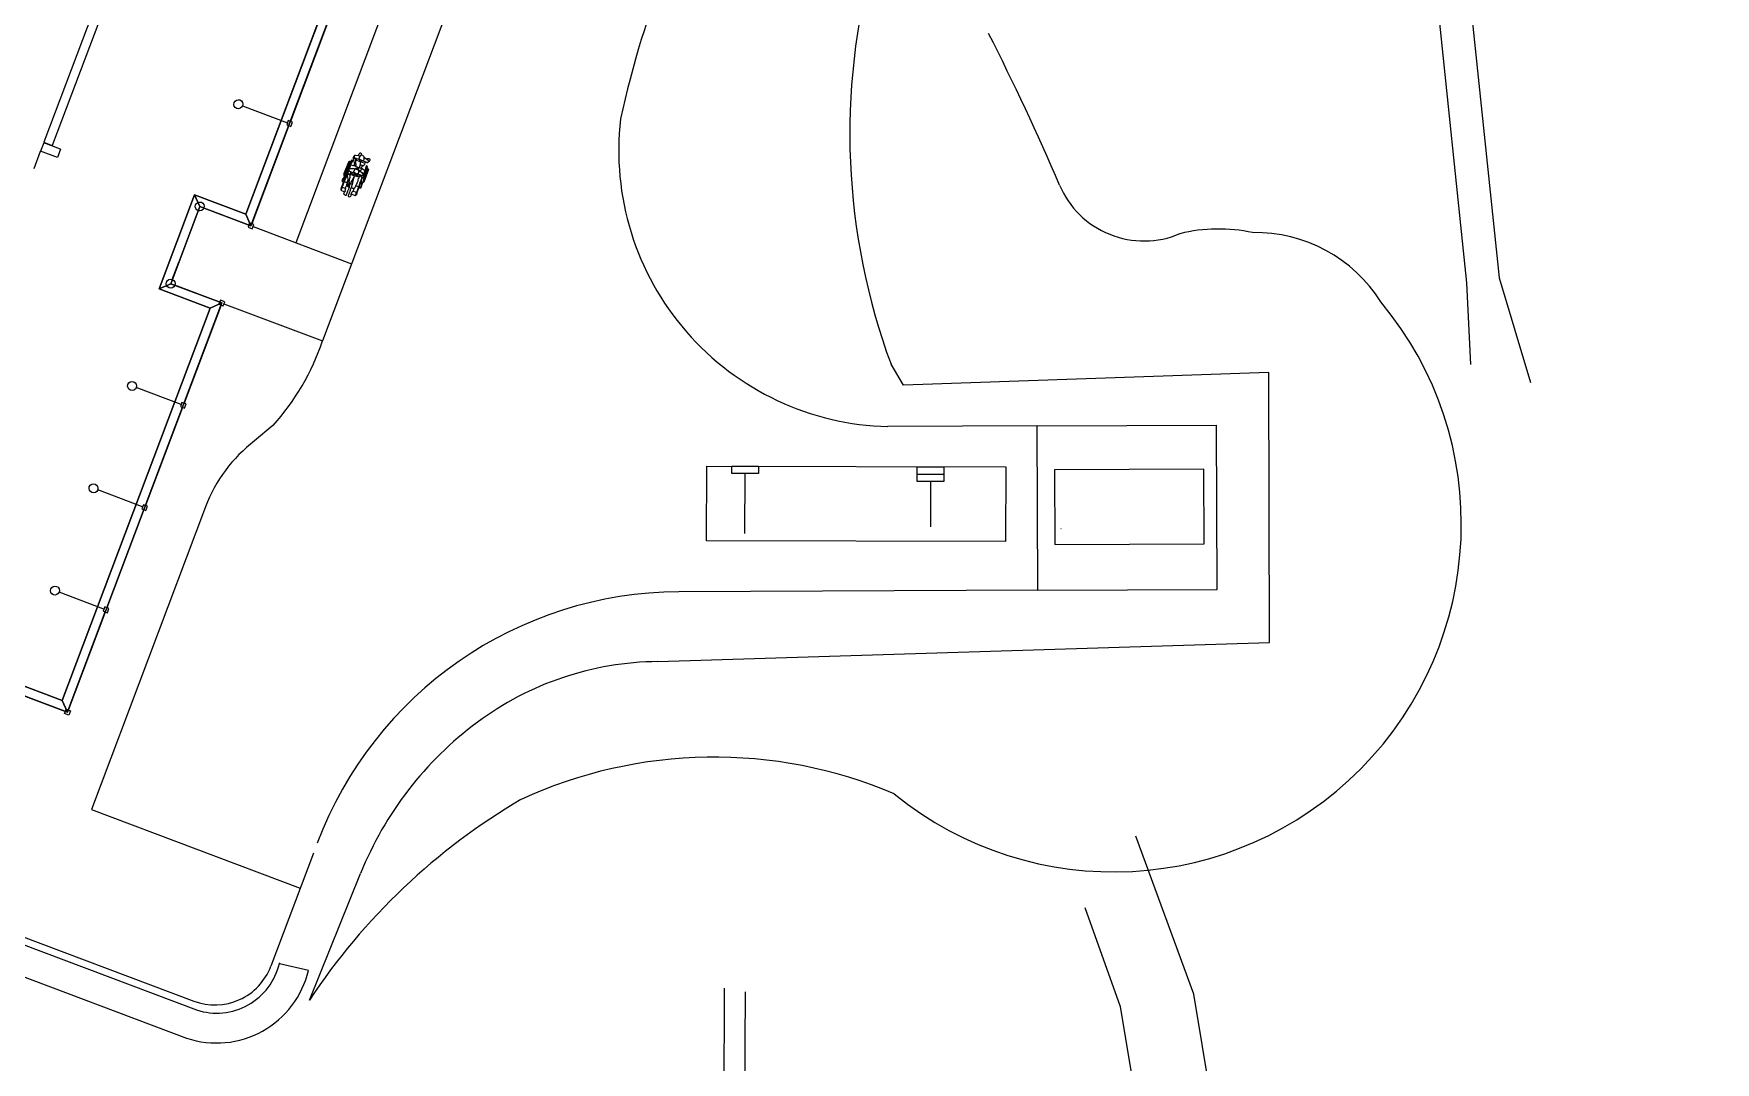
# Model space of a CAD drawing. Header units: millimetres. Extents: x 521005098 to 522149999836, y 174611071 to 175300000107.
# Drawn here: x 521927507739 to 521983797136, y 174911895531 to 174946331742 of the extents above; entities that cross this region are included whole.
import ezdxf

# ---------------------------------------------------------------- set-up
doc = ezdxf.new("R2010")
doc.units = ezdxf.units.MM
doc.header["$LTSCALE"] = 200
doc.header["$PDSIZE"] = 200
for name, color, linetype in [('0-35TEXT', 3, 'Continuous'), ('siteplan$0$0-35TEXT', 3, 'Continuous'), ('siteplan$0$siteplan$0$25', 1, 'Continuous'), ('siteplan$0$siteplan$0$27', 1, 'Continuous'), ('siteplan$0$siteplan$0$29', 1, 'Continuous'), ('siteplan$0$siteplan$0$31', 1, 'Continuous'), ('siteplan$0$siteplan$0$34', 1, 'Continuous'), ('siteplan$0$siteplan$0$46', 1, 'Continuous'), ('siteplan$0$siteplan$0$48', 1, 'Continuous'), ('siteplan$0$siteplan$0$49', 1, 'Continuous'), ('siteplan$0$siteplan$0$51', 1, 'Continuous'), ('siteplan$0$siteplan$0$57', 1, 'Continuous'), ('siteplan$0$siteplan$0$8', 1, 'Continuous')]:
    doc.layers.add(name, color=color, linetype=linetype)
doc.layers.get('siteplan$0$0-35TEXT').off()

# ---------------------------------------------------------------- blocks, each defined once
blk = doc.blocks.new('siteplan$0$siteplan')
at = {"layer": 'siteplan$0$siteplan$0$25', "color": 8}
for p, q in [((21432.899, 74856.074), (21427.852, 74842.694)), ((21433.18, 74855.968), (21428.133, 74842.588)), ((21427.845, 74842.676), (21427.739, 74842.395)), ((21428.301, 74842.183), (21427.739, 74842.395)), ((21428.407, 74842.464), (21427.845, 74842.676)), ((21427.852, 74842.694), (21428.133, 74842.588)), ((21428.407, 74842.464), (21428.301, 74842.183))]:
    blk.add_line(p, q, dxfattribs=at)
at = {"layer": 'siteplan$0$siteplan$0$27', "color": 8}
for p, q in [((21435.519, 74833.214), (21434.903, 74832.699)), ((21461.096, 74833.201), (21456.103, 74833.179)), ((21461.096, 74833.201), (21467.096, 74833.228)), ((21461.12, 74827.701), (21461.096, 74833.201)), ((21467.12, 74827.728), (21467.096, 74833.228)), ((21450.034, 74829.354), (21450.042, 74831.854)), ((21450.042, 74831.854), (21460.046, 74831.826)), ((21450.876, 74831.605), (21450.877, 74831.852)), ((21450.877, 74831.852), (21451.765, 74831.849)), ((21451.765, 74831.849), (21451.765, 74831.603)), ((21457.085, 74831.588), (21457.086, 74831.835)), ((21457.086, 74831.835), (21457.975, 74831.832)), ((21457.975, 74831.832), (21457.974, 74831.585)), ((21460.046, 74831.826), (21460.039, 74829.326)), ((21466.679, 74831.753), (21461.679, 74831.731)), ((21461.679, 74831.731), (21461.69, 74829.231)), ((21466.69, 74829.253), (21466.679, 74831.753)), ((21451.765, 74831.603), (21450.876, 74831.605)), ((21451.315, 74829.602), (21451.32, 74831.599)), ((21457.085, 74831.588), (21457.974, 74831.585)), ((21457.085, 74831.341), (21457.085, 74831.588)), ((21457.973, 74831.338), (21457.085, 74831.341)), ((21457.529, 74831.34), (21457.525, 74829.827)), ((21457.974, 74831.585), (21457.973, 74831.338)), ((21433.265, 74830.495), (21429.444, 74820.365)), ((21461.895, 74829.758), (21461.893, 74829.758)), ((21460.039, 74829.326), (21450.034, 74829.354)), ((21461.69, 74829.231), (21466.69, 74829.253)), ((21461.12, 74827.701), (21449.106, 74827.647)), ((21461.12, 74827.701), (21467.12, 74827.728)), ((21429.444, 74820.365), (21436.432, 74817.729)), ((21436.872, 74818.894), (21435.445, 74815.111)), ((21424.988, 74816.918), (21432.868, 74813.946))]:
    blk.add_line(p, q, dxfattribs=at)
for centre, radius, start, end in [((21478.768, 74836.648), 32.344, 158.0747, 167.816), ((21456.326, 74842.41), 9.234, 173.3818, 268.6192), ((21429.576, 74838.59), 8.015, 317.8681, 341.4898), ((21437.943, 74828.73), 5, 127.449, 159.3328), ((21449.164, 74814.648), 13, 90.2557, 159.3328), ((21433.574, 74815.817), 2, 249.3328, 339.3328)]:
    blk.add_arc(centre, radius, start, end, dxfattribs=at)
at = {"layer": 'siteplan$0$siteplan$0$29', "color": 8}
for p, q in [((21436.03, 74843.42), (21435.977, 74843.28)), ((21435.977, 74843.28), (21436.117, 74843.227)), ((21436.17, 74843.367), (21436.03, 74843.42)), ((21436.117, 74843.227), (21436.17, 74843.367)), ((21434.738, 74839.996), (21434.685, 74839.855)), ((21434.685, 74839.855), (21434.825, 74839.802)), ((21434.878, 74839.943), (21434.738, 74839.996)), ((21434.825, 74839.802), (21434.878, 74839.943)), ((21433.763, 74837.412), (21433.71, 74837.272)), ((21433.904, 74837.359), (21433.763, 74837.412)), ((21433.851, 74837.219), (21433.904, 74837.359)), ((21433.71, 74837.272), (21433.851, 74837.219)), ((21432.472, 74833.989), (21432.419, 74833.848)), ((21432.612, 74833.936), (21432.472, 74833.989)), ((21432.419, 74833.848), (21432.559, 74833.795)), ((21432.559, 74833.795), (21432.612, 74833.936)), ((21431.18, 74830.564), (21431.127, 74830.424)), ((21431.32, 74830.511), (21431.18, 74830.564)), ((21431.127, 74830.424), (21431.267, 74830.371)), ((21431.267, 74830.371), (21431.32, 74830.511)), ((21429.888, 74827.14), (21429.835, 74826.999)), ((21429.835, 74826.999), (21429.976, 74826.946)), ((21430.029, 74827.087), (21429.888, 74827.14)), ((21429.976, 74826.946), (21430.029, 74827.087)), ((21428.544, 74823.575), (21428.596, 74823.715)), ((21428.684, 74823.522), (21428.544, 74823.575)), ((21428.596, 74823.715), (21428.737, 74823.662)), ((21428.737, 74823.662), (21428.684, 74823.522))]:
    blk.add_line(p, q, dxfattribs=at)
for centre, start, end in [((21434.361, 74843.97), 249.3328, 249.3322), ((21433.069, 74840.545), 249.3328, 249.3322), ((21432.095, 74837.962), 69.3328, 69.3322), ((21430.803, 74834.538), 69.3328, 69.3322), ((21429.512, 74831.113), 69.3328, 69.3322), ((21428.22, 74827.689), 69.3328, 69.3322)]:
    blk.add_arc(centre, 0.15, start, end, dxfattribs=at)
at = {"layer": 'siteplan$0$siteplan$0$31', "color": 8}
for p, q in [((21437.339, 74846.678), (21436.1, 74843.394)), ((21434.501, 74843.916), (21436.003, 74843.349)), ((21436.047, 74843.253), (21434.808, 74839.969)), ((21427.525, 74841.82), (21427.742, 74842.394)), ((21433.02, 74840.414), (21432.8, 74839.83)), ((21434.711, 74839.925), (21433.21, 74840.492)), ((21432.148, 74838.102), (21432.368, 74838.686)), ((21433.737, 74837.342), (21432.235, 74837.909)), ((21433.781, 74837.246), (21432.542, 74833.962)), ((21432.445, 74833.918), (21430.943, 74834.484)), ((21432.489, 74833.821), (21431.25, 74830.538)), ((21431.153, 74830.493), (21429.652, 74831.06)), ((21431.197, 74830.397), (21429.958, 74827.113)), ((21429.862, 74827.069), (21428.36, 74827.635)), ((21428.667, 74823.688), (21429.905, 74826.973)), ((21429.905, 74826.973), (21428.693, 74823.759)), ((21427.068, 74824.211), (21428.57, 74823.645))]:
    blk.add_line(p, q, dxfattribs=at)
at = {"layer": 'siteplan$0$siteplan$0$34', "color": 8}
for p, q in [((21438.042, 74842.034), (21437.882, 74841.611)), ((21438.061, 74842.027), (21437.901, 74841.603)), ((21438.085, 74842.049), (21437.905, 74841.571)), ((21438.108, 74842.04), (21437.929, 74841.563)), ((21438.12, 74841.994), (21438.039, 74841.778)), ((21438.134, 74841.989), (21438.053, 74841.773)), ((21438.144, 74842.086), (21438.116, 74842.011)), ((21438.125, 74841.991), (21438.13, 74841.99)), ((21438.177, 74842.073), (21438.149, 74841.998)), ((21438.164, 74842.094), (21438.168, 74842.092)), ((21438.203, 74842.173), (21438.237, 74842.238)), ((21438.224, 74842.16), (21438.221, 74842.163)), ((21438.238, 74842.15), (21438.224, 74842.16)), ((21438.246, 74842.146), (21438.238, 74842.15)), ((21438.277, 74841.997), (21438.239, 74842.005)), ((21438.254, 74842.143), (21438.246, 74842.146)), ((21438.261, 74842.143), (21438.254, 74842.143)), ((21438.258, 74842.173), (21438.381, 74842.127)), ((21438.292, 74842.151), (21438.276, 74842.142)), ((21438.277, 74842.258), (21438.443, 74842.244)), ((21438.291, 74842.142), (21438.309, 74842.095)), ((21438.309, 74842.095), (21438.425, 74842.052)), ((21438.403, 74841.844), (21438.319, 74841.876)), ((21438.42, 74842.211), (21438.387, 74842.138)), ((21438.46, 74842.105), (21438.387, 74842.138)), ((21438.398, 74842.133), (21438.414, 74842.074)), ((21438.414, 74842.074), (21438.441, 74842.062)), ((21438.434, 74842.056), (21438.424, 74842.051)), ((21438.468, 74842.05), (21438.441, 74842.062)), ((21438.451, 74842.05), (21438.456, 74842.039)), ((21438.571, 74841.996), (21438.456, 74842.04)), ((21438.46, 74842.105), (21438.533, 74842.073)), ((21438.522, 74842.078), (21438.468, 74842.05)), ((21438.661, 74842.021), (21438.521, 74842.074)), ((21438.566, 74842.146), (21438.533, 74842.073)), ((21438.67, 74841.828), (21438.555, 74841.523)), ((21438.635, 74842.03), (21438.571, 74841.996)), ((21438.572, 74841.937), (21438.585, 74841.953)), ((21438.578, 74842.19), (21438.702, 74842.098)), ((21438.585, 74841.953), (21438.59, 74841.961)), ((21438.59, 74841.961), (21438.608, 74842.006)), ((21438.641, 74841.899), (21438.612, 74841.824)), ((21438.673, 74841.886), (21438.645, 74841.811)), ((21438.673, 74842.137), (21438.659, 74842.134)), ((21438.664, 74841.906), (21438.66, 74841.908)), ((21438.701, 74842.139), (21438.673, 74842.137)), ((21438.727, 74842.14), (21438.701, 74842.139)), ((21438.747, 74842.06), (21438.702, 74842.026)), ((21438.741, 74842.138), (21438.727, 74842.14)), ((21438.758, 74842.129), (21438.741, 74842.138)), ((21438.749, 74842.062), (21438.766, 74842.088)), ((21438.768, 74842.116), (21438.758, 74842.129)), ((21438.766, 74842.088), (21438.769, 74842.102)), ((21438.769, 74842.102), (21438.768, 74842.116)), ((21437.815, 74841.184), (21437.932, 74841.494)), ((21437.829, 74841.178), (21437.946, 74841.488)), ((21437.829, 74841.397), (21437.861, 74841.482)), ((21437.829, 74841.397), (21437.887, 74841.376)), ((21437.845, 74841.44), (21437.903, 74841.418)), ((21437.888, 74841.525), (21437.854, 74841.436)), ((21437.861, 74841.482), (21437.87, 74841.478)), ((21437.911, 74841.516), (21437.877, 74841.427)), ((21437.919, 74841.46), (21437.893, 74841.469)), ((21437.907, 74841.384), (21437.993, 74841.352)), ((21438.028, 74841.777), (21437.924, 74841.502)), ((21437.95, 74841.486), (21437.927, 74841.495)), ((21438.061, 74841.764), (21437.957, 74841.489)), ((21437.995, 74841.81), (21438.018, 74841.801)), ((21438.019, 74841.641), (21438.053, 74841.784)), ((21438.083, 74841.609), (21438.019, 74841.641)), ((21438.066, 74841.394), (21438.026, 74841.397)), ((21438.058, 74841.771), (21438.034, 74841.78)), ((21438.08, 74841.733), (21438.203, 74841.687)), ((21438.117, 74841.687), (21438.083, 74841.609)), ((21438.109, 74841.629), (21438.092, 74841.597)), ((21438.099, 74841.818), (21438.264, 74841.805)), ((21438.104, 74841.724), (21438.131, 74841.655)), ((21438.117, 74841.687), (21438.109, 74841.629)), ((21438.109, 74841.629), (21438.25, 74841.575)), ((21438.176, 74841.283), (21438.121, 74841.303)), ((21438.131, 74841.656), (21438.246, 74841.612)), ((21438.242, 74841.771), (21438.209, 74841.699)), ((21438.282, 74841.666), (21438.209, 74841.699)), ((21438.22, 74841.693), (21438.236, 74841.634)), ((21438.236, 74841.634), (21438.263, 74841.623)), ((21438.256, 74841.617), (21438.246, 74841.612)), ((21438.391, 74841.522), (21438.25, 74841.575)), ((21438.29, 74841.611), (21438.263, 74841.623)), ((21438.273, 74841.611), (21438.278, 74841.6)), ((21438.393, 74841.557), (21438.277, 74841.6)), ((21438.282, 74841.666), (21438.355, 74841.633)), ((21438.371, 74841.76), (21438.287, 74841.791)), ((21438.344, 74841.639), (21438.29, 74841.611)), ((21438.311, 74840.997), (21438.428, 74841.307)), ((21438.326, 74841.317), (21438.366, 74841.405)), ((21438.482, 74841.581), (21438.342, 74841.634)), ((21438.388, 74841.706), (21438.355, 74841.633)), ((21438.366, 74841.405), (21438.374, 74841.437)), ((21438.374, 74841.437), (21438.384, 74841.488)), ((21438.391, 74841.522), (21438.384, 74841.488)), ((21438.424, 74841.571), (21438.391, 74841.522)), ((21438.459, 74841.59), (21438.392, 74841.557)), ((21438.4, 74841.75), (21438.524, 74841.658)), ((21438.488, 74841.496), (21438.42, 74841.315)), ((21438.423, 74841.308), (21438.446, 74841.299)), ((21438.438, 74841.577), (21438.492, 74841.512)), ((21438.477, 74841.366), (21438.453, 74841.302)), ((21438.496, 74841.296), (21438.462, 74841.207)), ((21438.47, 74841.32), (21438.502, 74841.304)), ((21438.471, 74841.321), (21438.479, 74841.353)), ((21438.479, 74841.353), (21438.486, 74841.411)), ((21438.486, 74841.411), (21438.492, 74841.466)), ((21438.491, 74841.51), (21438.493, 74841.511)), ((21438.492, 74841.466), (21438.491, 74841.51)), ((21438.492, 74841.512), (21438.56, 74841.499)), ((21438.534, 74841.389), (21438.502, 74841.304)), ((21438.53, 74841.593), (21438.554, 74841.584)), ((21438.556, 74841.474), (21438.534, 74841.389)), ((21438.616, 74841.807), (21438.535, 74841.591)), ((21438.697, 74841.787), (21438.537, 74841.364)), ((21438.693, 74841.82), (21438.541, 74841.414)), ((21438.56, 74841.499), (21438.541, 74841.615)), ((21438.63, 74841.802), (21438.549, 74841.586)), ((21438.556, 74841.577), (21438.551, 74841.563)), ((21438.716, 74841.78), (21438.556, 74841.356)), ((21438.56, 74841.499), (21438.556, 74841.474)), ((21438.603, 74841.581), (21438.58, 74841.59)), ((21438.625, 74841.803), (21438.621, 74841.805)), ((21437.81, 74841.185), (21437.782, 74841.111)), ((21437.782, 74841.111), (21437.806, 74841.102)), ((21437.834, 74841.177), (21437.806, 74841.102)), ((21437.81, 74841.185), (21437.834, 74841.177)), ((21437.813, 74841.078), (21437.928, 74841.034)), ((21437.836, 74841.197), (21437.952, 74841.153)), ((21438.257, 74840.91), (21438.141, 74840.954)), ((21438.318, 74841.016), (21438.196, 74841.062)), ((21438.306, 74840.999), (21438.278, 74840.924)), ((21438.302, 74840.915), (21438.278, 74840.924)), ((21438.389, 74841.203), (21438.286, 74841.241)), ((21438.33, 74840.99), (21438.302, 74840.915)), ((21438.33, 74840.99), (21438.306, 74840.999)), ((21438.325, 74840.992), (21438.399, 74841.188)), ((21438.456, 74841.161), (21438.398, 74841.183)), ((21438.456, 74841.161), (21438.488, 74841.246)), ((21438.488, 74841.246), (21438.478, 74841.249))]:
    blk.add_line(p, q, dxfattribs=at)
for centre, radius, start, end in [((21438.051, 74842.031), 0.01, 339.3558, 159.3558), ((21438.097, 74842.044), 0.0125, 339.3558, 159.3558), ((21437.996, 74841.019), 0.916, 69.3466, 82.7755), ((21438.13, 74842.005), 0.015, 159.3558, 249.3558), ((21438.135, 74842.004), 0.015, 249.3558, 339.3558), ((21438.158, 74842.08), 0.015, 69.3558, 159.3558), ((21438.163, 74842.078), 0.015, 339.3558, 69.3558), ((21438.274, 74842.214), 0.044, 85.2926, 249.3318), ((21438.08, 74840.987), 0.916, 55.9361, 69.3615), ((21438.493, 74842.178), 0.08, 336.0654, 156.0654), ((21438.626, 74841.819), 0.015, 159.3558, 249.3558), ((21438.654, 74841.893), 0.015, 69.3558, 159.3558), ((21438.676, 74842.062), 0.044, 249.3318, 53.3711), ((21438.659, 74841.892), 0.015, 339.3558, 69.3558), ((21438.682, 74841.824), 0.0125, 339.3558, 159.3558), ((21437.85, 74841.39), 0.0125, 159.3558, 339.3558), ((21437.892, 74841.607), 0.01, 159.3558, 339.3558), ((21437.899, 74841.521), 0.0125, 339.3558, 159.3558), ((21437.917, 74841.567), 0.0125, 159.3558, 339.3558), ((21437.929, 74841.5), 0.005, 159.3558, 249.3558), ((21437.952, 74841.491), 0.005, 249.3558, 339.3558), ((21438.032, 74841.775), 0.005, 69.3558, 159.3558), ((21438.096, 74841.774), 0.044, 85.2926, 249.3318), ((21438.056, 74841.766), 0.005, 339.3558, 69.3558), ((21438.174, 74841.49), 0.322, 69.3358, 110.6156), ((21438.315, 74841.739), 0.08, 336.0654, 156.0654), ((21438.258, 74841.458), 0.322, 28.096, 69.3602), ((21438.425, 74841.313), 0.005, 159.3558, 249.3558), ((21438.448, 74841.304), 0.005, 249.3558, 339.3558), ((21438.484, 74841.3), 0.0125, 339.3558, 159.3558), ((21438.498, 74841.623), 0.044, 249.3318, 53.3711), ((21438.529, 74841.588), 0.005, 69.3558, 159.3558), ((21438.547, 74841.36), 0.01, 159.3558, 339.3558), ((21438.552, 74841.579), 0.005, 339.3558, 69.3558), ((21438.631, 74841.817), 0.015, 249.3558, 339.3558), ((21438.707, 74841.784), 0.01, 339.3558, 159.3558), ((21437.82, 74841.096), 0.02, 159.3558, 249.3558), ((21438.264, 74840.929), 0.02, 249.3558, 339.3558), ((21438.435, 74841.169), 0.0125, 159.3558, 339.3558)]:
    blk.add_arc(centre, radius, start, end, dxfattribs=at)
for points in [[(21438.198, 74842.126), (21438.196, 74842.105), (21438.215, 74842.086), (21438.221, 74842.065)], [(21438.203, 74842.171), (21438.202, 74842.156), (21438.2, 74842.141), (21438.198, 74842.126)], [(21438.221, 74842.065), (21438.228, 74842.045), (21438.234, 74842.025), (21438.239, 74842.004)], [(21438.242, 74841.994), (21438.241, 74841.979), (21438.237, 74841.964), (21438.238, 74841.949)], [(21438.238, 74841.949), (21438.238, 74841.946), (21438.239, 74841.943), (21438.241, 74841.939)], [(21438.242, 74841.998), (21438.241, 74841.997), (21438.242, 74841.995), (21438.242, 74841.994)], [(21438.241, 74841.939), (21438.245, 74841.928), (21438.25, 74841.916), (21438.26, 74841.91)], [(21438.244, 74841.999), (21438.244, 74841.999), (21438.242, 74841.999), (21438.242, 74841.998)], [(21438.25, 74841.998), (21438.248, 74841.998), (21438.246, 74841.998), (21438.244, 74841.999)], [(21438.277, 74841.994), (21438.268, 74841.995), (21438.259, 74841.997), (21438.25, 74841.998)], [(21438.26, 74841.91), (21438.262, 74841.909), (21438.264, 74841.908), (21438.266, 74841.907)], [(21438.266, 74841.907), (21438.275, 74841.903), (21438.285, 74841.899), (21438.294, 74841.895)], [(21438.269, 74842.142), (21438.277, 74842.146), (21438.285, 74842.123), (21438.285, 74842.11)], [(21438.278, 74842.053), (21438.278, 74842.034), (21438.277, 74842.016), (21438.277, 74841.997)], [(21438.283, 74841.982), (21438.281, 74841.986), (21438.279, 74841.99), (21438.277, 74841.994)], [(21438.285, 74842.11), (21438.285, 74842.091), (21438.279, 74842.072), (21438.278, 74842.053)], [(21438.298, 74841.967), (21438.293, 74841.972), (21438.288, 74841.977), (21438.283, 74841.982)], [(21438.288, 74841.943), (21438.287, 74841.946), (21438.289, 74841.95), (21438.291, 74841.951)], [(21438.292, 74841.917), (21438.289, 74841.925), (21438.288, 74841.934), (21438.288, 74841.943)], [(21438.291, 74841.951), (21438.292, 74841.951), (21438.292, 74841.951), (21438.292, 74841.95)], [(21438.292, 74841.95), (21438.293, 74841.944), (21438.292, 74841.939), (21438.293, 74841.933)], [(21438.299, 74841.896), (21438.297, 74841.903), (21438.293, 74841.91), (21438.292, 74841.917)], [(21438.293, 74841.933), (21438.293, 74841.931), (21438.293, 74841.93), (21438.294, 74841.928)], [(21438.294, 74841.928), (21438.295, 74841.927), (21438.297, 74841.926), (21438.299, 74841.926)], [(21438.294, 74841.895), (21438.296, 74841.894), (21438.297, 74841.894), (21438.299, 74841.894)], [(21438.304, 74841.961), (21438.303, 74841.964), (21438.3, 74841.965), (21438.298, 74841.967)], [(21438.299, 74841.926), (21438.301, 74841.927), (21438.303, 74841.928), (21438.303, 74841.93)], [(21438.299, 74841.894), (21438.3, 74841.894), (21438.3, 74841.895), (21438.299, 74841.896)], [(21438.303, 74841.93), (21438.304, 74841.932), (21438.305, 74841.935), (21438.305, 74841.938)], [(21438.304, 74841.955), (21438.304, 74841.957), (21438.305, 74841.959), (21438.304, 74841.961)], [(21438.305, 74841.938), (21438.305, 74841.944), (21438.305, 74841.949), (21438.304, 74841.955)], [(21438.367, 74842.252), (21438.37, 74842.257), (21438.372, 74842.261), (21438.375, 74842.266)], [(21438.375, 74842.266), (21438.38, 74842.275), (21438.388, 74842.282), (21438.394, 74842.29)], [(21438.428, 74841.902), (21438.418, 74841.861), (21438.384, 74841.827), (21438.375, 74841.784)], [(21438.394, 74842.29), (21438.397, 74842.294), (21438.401, 74842.297), (21438.404, 74842.301)], [(21438.404, 74842.301), (21438.413, 74842.312), (21438.417, 74842.327), (21438.426, 74842.339)], [(21438.426, 74842.339), (21438.437, 74842.352), (21438.475, 74842.34), (21438.476, 74842.323)], [(21438.431, 74841.932), (21438.426, 74841.923), (21438.43, 74841.911), (21438.428, 74841.902)], [(21438.44, 74841.948), (21438.437, 74841.943), (21438.434, 74841.937), (21438.431, 74841.932)], [(21438.44, 74841.956), (21438.44, 74841.964), (21438.446, 74841.971), (21438.447, 74841.978)], [(21438.441, 74841.952), (21438.44, 74841.953), (21438.44, 74841.955), (21438.44, 74841.956)], [(21438.441, 74841.948), (21438.441, 74841.949), (21438.441, 74841.95), (21438.441, 74841.952)], [(21438.459, 74841.934), (21438.452, 74841.938), (21438.446, 74841.941), (21438.441, 74841.948)], [(21438.447, 74841.978), (21438.45, 74841.998), (21438.454, 74842.018), (21438.457, 74842.037)], [(21438.488, 74841.917), (21438.477, 74841.92), (21438.468, 74841.928), (21438.459, 74841.934)], [(21438.463, 74841.763), (21438.492, 74841.785), (21438.469, 74841.842), (21438.488, 74841.865)], [(21438.476, 74842.323), (21438.476, 74842.31), (21438.465, 74842.297), (21438.465, 74842.284)], [(21438.465, 74842.284), (21438.465, 74842.279), (21438.467, 74842.275), (21438.466, 74842.27)], [(21438.466, 74842.27), (21438.466, 74842.266), (21438.466, 74842.261), (21438.465, 74842.256)], [(21438.526, 74841.909), (21438.513, 74841.912), (21438.5, 74841.914), (21438.488, 74841.917)], [(21438.488, 74841.865), (21438.491, 74841.868), (21438.498, 74841.868), (21438.5, 74841.871)], [(21438.5, 74841.871), (21438.502, 74841.874), (21438.497, 74841.881), (21438.5, 74841.883)], [(21438.5, 74841.883), (21438.512, 74841.891), (21438.524, 74841.898), (21438.535, 74841.906)], [(21438.534, 74841.907), (21438.531, 74841.908), (21438.529, 74841.909), (21438.526, 74841.909)], [(21438.552, 74841.915), (21438.547, 74841.91), (21438.54, 74841.906), (21438.534, 74841.907)], [(21438.572, 74841.937), (21438.565, 74841.929), (21438.559, 74841.922), (21438.552, 74841.915)], [(21437.987, 74841.305), (21437.982, 74841.284), (21437.975, 74841.264), (21437.978, 74841.24)], [(21438.023, 74841.431), (21438.011, 74841.389), (21437.999, 74841.347), (21437.987, 74841.305)], [(21438.005, 74841.572), (21437.999, 74841.544), (21438.016, 74841.515), (21438.019, 74841.485)], [(21438.019, 74841.641), (21438.014, 74841.618), (21438.01, 74841.595), (21438.005, 74841.572)], [(21438.008, 74841.299), (21438.007, 74841.293), (21438.007, 74841.287), (21438.008, 74841.281)], [(21438.008, 74841.281), (21438.009, 74841.265), (21438.007, 74841.246), (21438.02, 74841.233)], [(21438.027, 74841.382), (21438.021, 74841.354), (21438.013, 74841.327), (21438.008, 74841.299)], [(21438.019, 74841.485), (21438.021, 74841.456), (21438.025, 74841.427), (21438.026, 74841.397)], [(21438.028, 74841.389), (21438.027, 74841.387), (21438.027, 74841.385), (21438.027, 74841.382)], [(21438.031, 74841.391), (21438.029, 74841.391), (21438.028, 74841.39), (21438.028, 74841.389)], [(21438.037, 74841.391), (21438.035, 74841.391), (21438.033, 74841.392), (21438.031, 74841.391)], [(21438.066, 74841.394), (21438.056, 74841.393), (21438.047, 74841.392), (21438.037, 74841.391)], [(21438.058, 74841.256), (21438.058, 74841.272), (21438.059, 74841.287), (21438.061, 74841.302)], [(21438.061, 74841.302), (21438.062, 74841.308), (21438.065, 74841.315), (21438.068, 74841.319)], [(21438.069, 74841.318), (21438.068, 74841.307), (21438.065, 74841.297), (21438.064, 74841.286)], [(21438.064, 74841.286), (21438.064, 74841.283), (21438.064, 74841.281), (21438.064, 74841.278)], [(21438.064, 74841.278), (21438.064, 74841.276), (21438.067, 74841.274), (21438.069, 74841.276)], [(21438.077, 74841.478), (21438.073, 74841.45), (21438.069, 74841.422), (21438.066, 74841.394)], [(21438.069, 74841.374), (21438.067, 74841.38), (21438.066, 74841.387), (21438.066, 74841.394)], [(21438.068, 74841.319), (21438.069, 74841.319), (21438.069, 74841.318), (21438.069, 74841.318)], [(21438.08, 74841.349), (21438.076, 74841.357), (21438.072, 74841.365), (21438.069, 74841.374)], [(21438.069, 74841.276), (21438.072, 74841.278), (21438.074, 74841.28), (21438.075, 74841.283)], [(21438.075, 74841.283), (21438.077, 74841.288), (21438.078, 74841.294), (21438.079, 74841.299)], [(21438.095, 74841.565), (21438.091, 74841.535), (21438.081, 74841.507), (21438.077, 74841.478)], [(21438.079, 74841.299), (21438.081, 74841.309), (21438.082, 74841.32), (21438.084, 74841.33)], [(21438.085, 74841.342), (21438.085, 74841.345), (21438.082, 74841.347), (21438.08, 74841.349)], [(21438.082, 74841.24), (21438.089, 74841.255), (21438.097, 74841.269), (21438.104, 74841.284)], [(21438.083, 74841.609), (21438.092, 74841.617), (21438.097, 74841.58), (21438.095, 74841.565)], [(21438.084, 74841.33), (21438.085, 74841.334), (21438.085, 74841.338), (21438.085, 74841.342)], [(21438.104, 74841.284), (21438.153, 74841.381), (21438.203, 74841.478), (21438.25, 74841.575)], [(21438.155, 74841.212), (21438.161, 74841.228), (21438.163, 74841.244), (21438.167, 74841.26)], [(21438.167, 74841.26), (21438.195, 74841.365), (21438.221, 74841.471), (21438.25, 74841.575)], [(21438.326, 74841.317), (21438.307, 74841.277), (21438.288, 74841.238), (21438.269, 74841.198)], [(21438.375, 74841.784), (21438.373, 74841.778), (21438.375, 74841.772), (21438.377, 74841.766)], [(21438.377, 74841.766), (21438.387, 74841.741), (21438.439, 74841.745), (21438.463, 74841.763)], [(21438.407, 74841.249), (21438.411, 74841.259), (21438.416, 74841.269), (21438.42, 74841.278)], [(21438.426, 74841.259), (21438.42, 74841.25), (21438.417, 74841.239), (21438.412, 74841.229)], [(21438.42, 74841.278), (21438.422, 74841.281), (21438.424, 74841.285), (21438.426, 74841.288)], [(21438.424, 74841.242), (21438.427, 74841.247), (21438.427, 74841.253), (21438.427, 74841.259)], [(21438.426, 74841.288), (21438.43, 74841.293), (21438.436, 74841.297), (21438.442, 74841.301)], [(21438.427, 74841.259), (21438.427, 74841.26), (21438.426, 74841.259), (21438.426, 74841.259)], [(21438.442, 74841.301), (21438.446, 74841.303), (21438.452, 74841.302), (21438.456, 74841.306)], [(21438.456, 74841.306), (21438.462, 74841.31), (21438.467, 74841.315), (21438.47, 74841.32)], [(21438.497, 74841.29), (21438.486, 74841.263), (21438.478, 74841.235), (21438.466, 74841.209)], [(21438.47, 74841.32), (21438.478, 74841.315), (21438.486, 74841.309), (21438.493, 74841.303)], [(21438.493, 74841.303), (21438.495, 74841.302), (21438.497, 74841.3), (21438.499, 74841.299)], [(21438.5, 74841.296), (21438.5, 74841.294), (21438.498, 74841.292), (21438.497, 74841.29)], [(21438.499, 74841.299), (21438.5, 74841.298), (21438.5, 74841.297), (21438.5, 74841.296)], [(21437.894, 74840.973), (21437.887, 74841.009), (21437.941, 74841.037), (21437.942, 74841.066)], [(21437.96, 74840.919), (21437.936, 74840.907), (21437.9, 74840.944), (21437.894, 74840.973)], [(21437.942, 74841.066), (21437.942, 74841.07), (21437.936, 74841.075), (21437.937, 74841.079)], [(21437.937, 74841.079), (21437.938, 74841.082), (21437.944, 74841.084), (21437.945, 74841.088)], [(21437.945, 74841.088), (21437.957, 74841.123), (21437.942, 74841.168), (21437.957, 74841.202)], [(21437.957, 74841.202), (21437.963, 74841.215), (21437.97, 74841.227), (21437.981, 74841.237)], [(21437.974, 74840.931), (21437.971, 74840.925), (21437.965, 74840.921), (21437.96, 74840.919)], [(21438.011, 74841.054), (21437.995, 74841.015), (21437.992, 74840.97), (21437.974, 74840.931)], [(21437.978, 74841.24), (21437.979, 74841.237), (21437.981, 74841.235), (21437.984, 74841.233)], [(21437.984, 74841.233), (21437.992, 74841.229), (21438.001, 74841.225), (21438.01, 74841.221)], [(21438.01, 74841.221), (21438.023, 74841.215), (21438.036, 74841.21), (21438.05, 74841.206)], [(21438.06, 74841.151), (21438.049, 74841.117), (21438.025, 74841.087), (21438.011, 74841.054)], [(21438.02, 74841.233), (21438.021, 74841.232), (21438.024, 74841.231), (21438.026, 74841.23)], [(21438.026, 74841.23), (21438.035, 74841.225), (21438.044, 74841.221), (21438.054, 74841.217)], [(21438.032, 74840.909), (21438.03, 74840.903), (21438.033, 74840.896), (21438.035, 74840.891)], [(21438.085, 74841.026), (21438.072, 74840.986), (21438.044, 74840.95), (21438.032, 74840.909)], [(21438.035, 74840.891), (21438.045, 74840.866), (21438.097, 74840.87), (21438.12, 74840.888)], [(21438.05, 74841.206), (21438.056, 74841.204), (21438.066, 74841.203), (21438.07, 74841.209)], [(21438.054, 74841.217), (21438.055, 74841.216), (21438.057, 74841.216), (21438.059, 74841.217)], [(21438.06, 74841.221), (21438.06, 74841.232), (21438.058, 74841.244), (21438.058, 74841.256)], [(21438.059, 74841.217), (21438.06, 74841.217), (21438.06, 74841.219), (21438.06, 74841.221)], [(21438.064, 74841.203), (21438.066, 74841.185), (21438.066, 74841.167), (21438.06, 74841.151)], [(21438.07, 74841.209), (21438.072, 74841.213), (21438.073, 74841.217), (21438.075, 74841.221)], [(21438.075, 74841.221), (21438.077, 74841.227), (21438.079, 74841.234), (21438.082, 74841.24)], [(21438.113, 74841.131), (21438.099, 74841.098), (21438.097, 74841.06), (21438.085, 74841.026)], [(21438.144, 74841.173), (21438.13, 74841.162), (21438.12, 74841.147), (21438.113, 74841.131)], [(21438.12, 74840.888), (21438.149, 74840.91), (21438.126, 74840.967), (21438.146, 74840.989)], [(21438.156, 74841.165), (21438.15, 74841.168), (21438.142, 74841.175), (21438.144, 74841.181)], [(21438.144, 74841.181), (21438.145, 74841.185), (21438.147, 74841.189), (21438.148, 74841.193)], [(21438.146, 74840.989), (21438.148, 74840.992), (21438.156, 74840.992), (21438.157, 74840.996)], [(21438.148, 74841.193), (21438.151, 74841.199), (21438.153, 74841.206), (21438.155, 74841.212)], [(21438.197, 74841.15), (21438.183, 74841.154), (21438.169, 74841.159), (21438.156, 74841.165)], [(21438.157, 74840.996), (21438.159, 74840.999), (21438.156, 74841.004), (21438.158, 74841.008)], [(21438.158, 74841.008), (21438.173, 74841.042), (21438.212, 74841.066), (21438.224, 74841.102)], [(21438.225, 74841.143), (21438.215, 74841.145), (21438.206, 74841.147), (21438.197, 74841.15)], [(21438.224, 74841.102), (21438.228, 74841.115), (21438.23, 74841.128), (21438.229, 74841.143)], [(21438.233, 74841.144), (21438.231, 74841.142), (21438.227, 74841.142), (21438.225, 74841.143)], [(21438.269, 74841.198), (21438.26, 74841.179), (21438.252, 74841.158), (21438.233, 74841.144)], [(21438.397, 74841.193), (21438.397, 74841.195), (21438.398, 74841.196), (21438.399, 74841.197)], [(21438.402, 74841.19), (21438.4, 74841.191), (21438.398, 74841.191), (21438.397, 74841.193)], [(21438.399, 74841.197), (21438.402, 74841.203), (21438.406, 74841.21), (21438.41, 74841.216)], [(21438.403, 74841.223), (21438.402, 74841.226), (21438.401, 74841.23), (21438.402, 74841.233)], [(21438.402, 74841.233), (21438.403, 74841.239), (21438.405, 74841.244), (21438.407, 74841.249)], [(21438.432, 74841.186), (21438.422, 74841.187), (21438.412, 74841.188), (21438.402, 74841.19)], [(21438.409, 74841.223), (21438.407, 74841.221), (21438.404, 74841.222), (21438.403, 74841.223)], [(21438.412, 74841.229), (21438.411, 74841.227), (21438.41, 74841.225), (21438.409, 74841.223)], [(21438.41, 74841.216), (21438.415, 74841.225), (21438.419, 74841.233), (21438.424, 74841.242)], [(21438.439, 74841.185), (21438.437, 74841.185), (21438.435, 74841.185), (21438.432, 74841.186)], [(21438.462, 74841.202), (21438.456, 74841.195), (21438.449, 74841.187), (21438.439, 74841.185)], [(21438.466, 74841.209), (21438.465, 74841.207), (21438.464, 74841.204), (21438.462, 74841.202)]]:
    blk.add_open_spline(points, degree=3, dxfattribs=at)
blk.add_point((21438.659, 74842.134), dxfattribs=at)
at = {"layer": 'siteplan$0$siteplan$0$46', "color": 8}
for p, q in [((21474.384, 74848.388), (21475.47, 74837.994)), ((21475.48, 74848.546), (21476.566, 74838.152)), ((21475.47, 74837.994), (21475.6, 74835.254)), ((21476.566, 74838.152), (21477.609, 74834.656)), ((21466.343, 74814.178), (21464.4, 74819.472)), ((21462.694, 74817.085), (21463.877, 74813.767)), ((21450.604, 74807.679), (21450.635, 74814.374)), ((21451.302, 74807.409), (21451.334, 74814.255)), ((21463.877, 74813.767), (21465.249, 74805.522)), ((21467.715, 74805.932), (21466.343, 74814.178))]:
    blk.add_line(p, q, dxfattribs=at)
at = {"layer": 'siteplan$0$siteplan$0$48', "color": 8}
for p, q in [((21413.982, 74820.81), (21432.961, 74813.651)), ((21413.629, 74819.875), (21432.628, 74812.708)), ((21435.732, 74815.207), (21436.705, 74814.977))]:
    blk.add_line(p, q, dxfattribs=at)
for radius, start in [(3.16, 251.4918), (2.16, 251.9443)]:
    blk.add_arc((21433.631, 74815.704), radius, start, 346.6877, dxfattribs=at)
blk.add_point((21435.732, 74815.207), dxfattribs=at)
at = {"layer": 'siteplan$0$siteplan$0$49', "color": 8}
for p, q in [((21434.607, 74840.286), (21439.562, 74853.422)), ((21431.708, 74837.787), (21432.894, 74840.931)), ((21432.894, 74840.931), (21434.607, 74840.286)), ((21433.418, 74837.142), (21431.708, 74837.787)), ((21428.463, 74824.006), (21433.418, 74837.142)), ((21426.753, 74824.651), (21428.463, 74824.006))]:
    blk.add_line(p, q, dxfattribs=at)
at = {"layer": 'siteplan$0$siteplan$0$51', "color": 8}
for p, q in [((21439.562, 74853.422), (21434.607, 74840.286)), ((21439.948, 74853.596), (21434.781, 74839.899)), ((21432.894, 74840.931), (21431.708, 74837.787)), ((21434.607, 74840.286), (21432.894, 74840.931)), ((21433.069, 74840.545), (21432.095, 74837.962)), ((21434.781, 74839.899), (21433.069, 74840.545)), ((21432.095, 74837.962), (21433.805, 74837.317)), ((21431.708, 74837.787), (21433.418, 74837.142)), ((21433.418, 74837.142), (21428.463, 74824.006)), ((21433.805, 74837.317), (21428.638, 74823.619)), ((21428.463, 74824.006), (21426.753, 74824.651)), ((21428.638, 74823.619), (21426.928, 74824.264))]:
    blk.add_line(p, q, dxfattribs=at)
at = {"layer": 'siteplan$0$siteplan$0$57', "color": 8}
for p, q in [((21456.627, 74834.568), (21456.206, 74835.264)), ((21468.851, 74834.984), (21456.627, 74834.568)), ((21468.876, 74825.947), (21468.851, 74834.984)), ((21448.401, 74825.313), (21468.876, 74825.947)), ((21436.737, 74813.978), (21438.448, 74818.217))]:
    blk.add_line(p, q, dxfattribs=at)
for centre, radius, start, end in [((21477.054, 74842.975), 22.228, 164.5567, 200.2991), ((21389.024, 74810.272), 79.14, 23.05183, 27.10688), ((21464.673, 74842.464), 3.073, 203.0518, 293.0518), ((21467.171, 74834.381), 5.411, 77.8593, 103.8465), ((21468.388, 74834.685), 4.988, 32.3028, 90.9066), ((21463.657, 74829.909), 11.637, 230.8608, 39.7502), ((21448.509, 74814.998), 10.315, 90.5977, 126.6602), ((21449.404, 74813.796), 11.814, 126.6602, 158.02), ((21450.28, 74806.702), 15.411, 66.957, 114.7807), ((21454.684, 74802.144), 21.497, 120.3566, 146.6017)]:
    blk.add_arc(centre, radius, start, end, dxfattribs=at)
at = {"layer": 'siteplan$0$siteplan$0$8', "color": 8}
for p, q in [((21441.446, 74853.032), (21436.279, 74839.334)), ((21441.679, 74847.985), (21437.176, 74836.046)), ((21434.852, 74839.872), (21438.15, 74838.628)), ((21433.877, 74837.29), (21437.176, 74836.046))]:
    blk.add_line(p, q, dxfattribs=at)
at = {"layer": 'siteplan$0$siteplan$0$51', "color": 8}
mesh = blk.add_polyface(dxfattribs=at)
corners = [(21397.743, 74891.224), (21397.356, 74891.049), (21399.481, 74890.568), (21399.095, 74890.393), (21460.576, 74929.02), (21460.189, 74928.846), (21465.712, 74927.082), (21465.326, 74926.907), (21438.236, 74854.242), (21437.85, 74854.068), (21439.948, 74853.596), (21439.562, 74853.422), (21379.179, 74842.436), (21378.792, 74842.261), (21384.456, 74840.446), (21384.069, 74840.271), (21382.889, 74836.291), (21382.502, 74836.117), (21432.733, 74939.523), (21432.628, 74939.242), (21432.095, 74837.962), (21431.708, 74837.787), (21433.805, 74837.317), (21433.418, 74837.142), (21410.025, 74923.785), (21409.638, 74923.61), (21411.764, 74923.129), (21411.377, 74922.954), (21470.257, 74954.684), (21469.87, 74954.51), (21473.681, 74953.393), (21473.295, 74953.218), (21477.276, 74978.478), (21477.171, 74978.198), (21478.989, 74977.833), (21478.602, 74977.658), (21478.662, 74976.968), (21478.276, 74976.793), (21483.797, 74975.025), (21483.411, 74974.85), (21469.584, 74957.236), (21428.491, 74972.738), (21469.198, 74957.062), (21385.46, 74858.664), (21384.933, 74858.542), (21387.199, 74858.008), (21386.812, 74857.833), (21420.642, 74824.006), (21420.817, 74823.619), (21426.753, 74824.651), (21426.928, 74824.264), (21432.894, 74840.931), (21433.069, 74840.545), (21384.065, 74856.24), (21384.24, 74855.853), (21396.488, 74888.747), (21396.662, 74888.361), (21408.77, 74921.308), (21408.945, 74920.921), (21461.047, 74931.119), (21461.222, 74930.733), (21417.77, 74945.167), (21417.945, 74944.78), (21470.727, 74956.782), (21470.903, 74956.397), (21436.183, 74993.98), (21436.358, 74993.593), (21428.104, 74972.563), (21476.047, 74954.478), (21475.871, 74954.864), (21464.646, 74929.441), (21464.471, 74929.827), (21459.038, 74929.279), (21458.863, 74929.666), (21410.683, 74920.266), (21410.509, 74920.652), (21398.401, 74887.705), (21398.226, 74888.092), (21385.179, 74858.769), (21386.119, 74855.145), (21385.944, 74855.531), (21434.782, 74839.899), (21434.607, 74840.285), (21428.638, 74823.619), (21428.463, 74824.006), (21420.171, 74821.907), (21419.997, 74822.294), (21425.954, 74821.682), (21425.779, 74822.068), (21428.491, 74972.738), (21428.21, 74972.844), (21385.039, 74858.822)]
mesh.append_faces([[corners[k] for k in face] for face in [(41, 40, 89), (66, 65, 90, 89), (67, 41, 90)]], dxfattribs={"vtx0": -1, "color": 8})
mesh.append_faces([[corners[k] for k in face] for face in [(44, 43, 78, 91)]], dxfattribs={"vtx0": -1, "vtx1": -1, "color": 8})
mesh.append_faces([[corners[k] for k in face] for face in [(40, 41, 67, 42)]], dxfattribs={"vtx0": -1, "vtx1": -1, "vtx3": -1, "color": 8})
mesh.append_faces([[corners[k] for k in face] for face in [(0, 1, 3, 2), (1, 0, 58, 57), (2, 3, 77, 76), (4, 5, 7, 6), (5, 4, 60, 59), (6, 7, 9, 8), (8, 9, 11, 10), (10, 11, 82, 81), (12, 13, 15, 14), (13, 12, 54, 53), (14, 15, 17, 16), (16, 17, 85, 86), (18, 19, 72, 73), (19, 18, 61, 62), (20, 21, 23, 22), (21, 20, 52, 51), (22, 23, 84, 83), (24, 25, 27, 26), (25, 24, 62, 61), (26, 27, 75, 74), (28, 29, 31, 30), (29, 28, 64, 63), (30, 31, 71, 70), (32, 33, 35, 34), (33, 32, 65, 66), (34, 35, 37, 36), (36, 37, 39, 38), (38, 39, 69, 68), (40, 42, 73, 72), (43, 44, 46, 45), (45, 46, 80, 79), (47, 48, 87, 88), (48, 47, 86, 85), (49, 50, 83, 84), (50, 49, 88, 87), (51, 52, 81, 82), (53, 54, 79, 80), (55, 56, 76, 77), (56, 55, 78, 43), (57, 58, 74, 75), (59, 60, 70, 71), (63, 64, 68, 69)]], dxfattribs={"vtx0": -1, "vtx2": -1, "color": 8})
blk = doc.blocks.new('siteplan')
at = {"layer": 'siteplan$0$0-35TEXT', "xscale": 1000, "yscale": 1000, "zscale": 1000}
blk.add_blockref('siteplan$0$siteplan', (500000000, 100000000), dxfattribs=at)

msp = doc.modelspace()

# ---------------------------------------------------------------- block references
at = {"layer": '0-35TEXT', "xscale": 1000, "yscale": 1000, "zscale": 1000}
msp.add_blockref('siteplan', (500000094.73971, 99999891.38169), dxfattribs=at)

doc.saveas('drawing.dxf')
